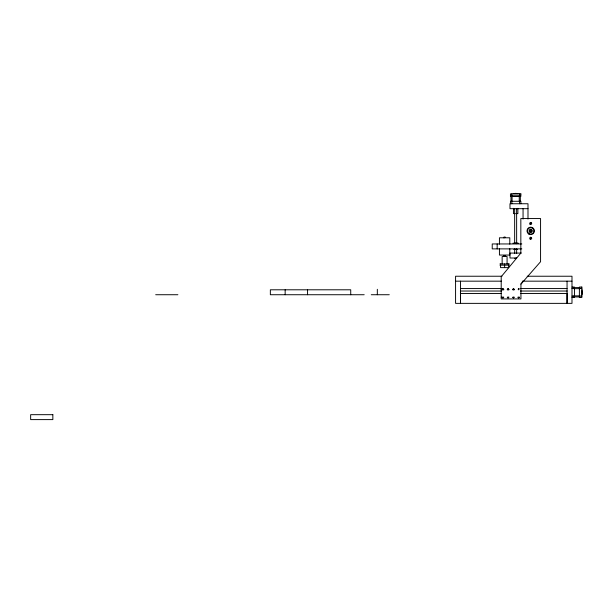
<?xml version="1.0" encoding="UTF-8"?>
<svg xmlns="http://www.w3.org/2000/svg" width="613" height="613" viewBox="0 0 613 613"><rect width="100%" height="100%" fill="white"/><g stroke="black" fill="none" stroke-linecap="round" stroke-linejoin="round"><path stroke-width="0.92" d="M460.509 293.19L460.509 303.366L460.509 281.168M497.158 248.886L497.158 243.951M510.989 201.118L510.989 195.853L520.33 195.853L520.33 201.118M512.062 201.118L512.062 195.853M519.257 201.118L519.257 195.853M527.992 208.681L527.992 203.746L509.985 203.746L509.985 208.681L527.992 208.681L527.992 219.071M567.056 293.19L567.056 303.366L567.056 281.168M522.667 281.903L520.935 283.88L520.935 298.922L501.204 298.922L501.204 276.724L520.835 253.077L520.835 218.55L540.566 218.55L540.566 261.713L520.935 284.125M503.281 288.455L502.583 288.455M508.461 288.455L507.763 288.455M513.886 288.455L513.188 288.455M519.065 288.455L518.368 288.455M530.705 230.879L531.655 230.626M515.043 193.394L516.276 193.394M513.181 193.639L518.131 193.639M515.295 213.615L513.441 213.615L513.441 208.328M516.23 213.615L517.878 213.615L517.878 208.328M503.993 237.047L505.227 237.047M505.595 237.537L503.625 237.79M514.361 242.717L515.326 242.717M516.514 242.717L516.951 242.717M512.943 243.215L515.326 243.215M516.361 243.215L518.368 243.215M513.809 243.461L517.51 243.461M521.824 243.951L492.224 243.951L492.224 248.886L521.824 248.886M513.809 249.376L517.51 249.376M521.356 253.077L509.985 253.077L509.985 258.012L516.652 258.012M503.625 255.79L505.595 255.79M514.675 258.257L516.514 258.257M499.924 263.935L509.296 263.935M499.924 265.161L509.296 265.161M501.932 276.233L455.574 276.233L455.574 303.366L571.99 303.366L571.99 276.233L527.18 276.233M455.574 281.168L501.38 281.168M522.276 281.168L571.99 281.168M571.99 287.045L574.458 287.045L574.458 297.481L571.99 297.481M573.745 287.597L579.883 287.597M571.99 288.439L574.458 288.439M579.392 288.439L581.86 288.439M460.509 288.562L501.419 288.562M520.445 288.562L567.056 288.562M573.745 288.669L579.883 288.669M501.204 289.551L503.794 289.551M507.25 289.551L508.974 289.551M512.675 289.551L514.399 289.551M501.204 289.796L503.794 289.796M507.25 289.796L508.974 289.796M512.675 289.796L514.399 289.796M460.348 291.029L501.38 291.029M520.46 291.029L567.217 291.029M460.348 293.497L501.38 293.497M520.46 293.497L567.217 293.497M155.687 294.73L177.885 294.73M364.199 294.73L270.356 294.73L270.356 289.796L350.728 289.796L350.728 294.73M371.271 294.73L389.278 294.73M573.745 295.864L579.883 295.864M571.99 296.087L574.458 296.087M579.392 296.087L581.86 296.087M573.745 296.937L579.883 296.937M501.204 297.198L503.794 297.198M507.25 297.198L508.974 297.198M512.675 297.198L514.399 297.198M517.855 297.198L519.579 297.198M530.935 222.519L530.705 223.484M582.35 291.65L582.35 292.884M582.105 289.788L582.105 294.738M530.705 237.292L530.705 238.281M523.058 208.681L523.058 219.071M520.874 203.746L520.874 201.286L510.445 201.286L510.445 203.746M519.479 193.884L519.479 196.352M519.479 201.286L519.479 203.746M516.629 208.512L516.644 243.729M516.644 248.855L516.644 253.552M514.652 208.497L514.652 243.591M514.675 248.801L514.675 253.529M511.832 193.884L511.832 196.352M511.832 201.286L511.832 203.746M509.794 244.15L509.794 237.79L499.434 237.79L499.434 244.15M509.794 248.694L509.794 255.054L499.434 255.054L499.434 248.694M508.667 263.935L508.667 267.628L500.553 267.628L500.553 263.935M507.074 263.935L507.074 256.533L502.147 256.533L502.147 263.935M504.614 263.935L504.614 267.628M377.324 289.305L377.324 294.73M307.565 289.796L307.565 294.73M285.152 289.796L285.152 294.73M502.453 289.213C503.058 291.098 503.917 287.888 502.453 289.213M502.453 297.527C503.058 299.412 503.917 296.194 502.453 297.527M507.633 289.213C508.238 291.098 509.096 287.888 507.633 289.213M507.633 297.527C508.238 299.412 509.096 296.194 507.633 297.527M513.058 289.213C513.663 291.098 514.522 287.888 513.058 289.213M513.058 297.527C513.663 299.412 514.522 296.194 513.058 297.527M518.238 289.213C518.843 291.098 519.701 287.888 518.238 289.213M518.238 297.527C518.843 299.412 519.701 296.194 518.238 297.527M530.958 231.837L530.705 231.867A0.988 0.988 0 0 1 529.808 230.465A0.988 0.988 0 0 1 531.456 230.243A0.988 0.988 0 0 1 530.958 231.837M520.874 193.884L510.445 193.884L510.445 196.352L520.874 196.352L520.874 193.884M581.86 287.045L579.392 287.045L579.392 297.481L581.86 297.481L581.86 287.045M52.848 414.679L30.65 414.679L30.65 419.606L52.848 419.606L52.848 414.679M530.207 239.131A0.988 0.988 0 0 0 531.693 238.281A0.988 0.988 0 0 0 530.207 237.423A0.988 0.988 0 0 0 530.207 239.131M528.85 234.082A3.701 3.701 0 0 0 534.406 230.879A3.701 3.701 0 0 0 528.85 227.676A3.701 3.701 0 0 0 528.85 234.082M530.023 224.197A0.988 0.988 0 0 0 531.663 223.714A0.988 0.988 0 0 0 530.421 222.534A0.988 0.988 0 0 0 530.023 224.197M529.923 232.235A1.563 1.563 0 0 0 532.268 230.879A1.563 1.563 0 0 0 529.923 229.523A1.563 1.563 0 0 0 529.923 232.235M529.111 233.645A3.188 3.188 0 0 0 533.892 230.879A3.188 3.188 0 0 0 529.111 228.12A3.188 3.188 0 0 0 529.111 233.645"/></g></svg>
